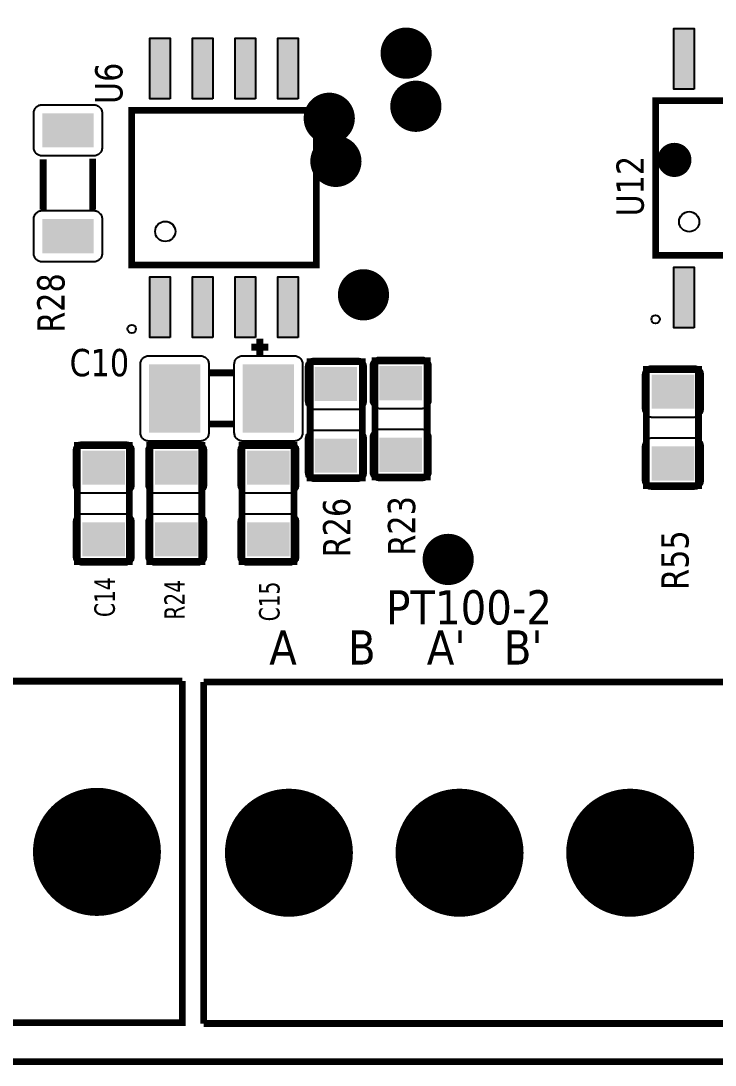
# Model space of a CAD drawing. Header units: millimetres. Extents: x 124 to 302, y 105 to 223.
# Drawn here: x 148.136 to 148.949, y 110.71 to 111.933 of the extents above; entities that cross this region are included whole.
import ezdxf

# ---------------------------------------------------------------- set-up
doc = ezdxf.new("R2010")
doc.units = ezdxf.units.MM
doc.styles.get("Standard").update_dxf_attribs({"font": 'tahoma.ttf'})

# ---------------------------------------------------------------- blocks, each defined once
blk = doc.blocks.new('RPAD')
blk.add_trace([(-0.5, -0.5), (-0.5, 0.5), (0.5, -0.5), (0.5, 0.5)])
blk = doc.blocks.new('EPAD')
at = {"const_width": 0.5}
blk.add_lwpolyline([(-0.25, 0, 1), (0.25, 0, 1)], format="xyb", close=True, dxfattribs=at)

msp = doc.modelspace()

# ---------------------------------------------------------------- linework, layer by layer
for points, const_width in [([(146.9987, 110.7144), (153.4097, 110.7144), (153.4097, 115.5867), (146.9987, 115.5867), (146.9987, 110.7144)], 0.008), ([(146.9987, 110.7144), (153.4097, 110.7144), (153.4097, 115.5867), (146.9987, 115.5867), (146.9987, 110.7144)], 0.008), ([(146.9987, 110.7144), (153.4097, 110.7144), (153.4097, 115.5867), (146.9987, 115.5867), (146.9987, 110.7144)], 0.008), ([(149.0961, 111.6587), (149.0961, 111.8398), (148.8796, 111.8398), (148.8796, 111.6587), (149.0961, 111.6587)], 0.00787), ([(149.0961, 111.6587), (149.0961, 111.8398), (148.8796, 111.8398), (148.8796, 111.6587), (149.0961, 111.6587)], 0.00787), ([(149.0961, 111.6587), (149.0961, 111.8398), (148.8796, 111.8398), (148.8796, 111.6587), (149.0961, 111.6587)], 0.00787), ([(148.4821, 111.6473), (148.4821, 111.8284), (148.2656, 111.8284), (148.2656, 111.6473), (148.4821, 111.6473)], 0.00787), ([(148.4821, 111.6473), (148.4821, 111.8284), (148.2656, 111.8284), (148.2656, 111.6473), (148.4821, 111.6473)], 0.00787), ([(148.4821, 111.6473), (148.4821, 111.8284), (148.2656, 111.8284), (148.2656, 111.6473), (148.4821, 111.6473)], 0.00787), ([(148.1618, 111.7711), (148.1618, 111.7121)], 0.008), ([(148.1618, 111.7711), (148.1618, 111.7121)], 0.008), ([(148.1618, 111.7711), (148.1618, 111.7121)], 0.008), ([(148.2198, 111.7721), (148.2198, 111.7121)], 0.008), ([(148.2198, 111.7721), (148.2198, 111.7121)], 0.008), ([(148.2198, 111.7721), (148.2198, 111.7121)], 0.008), ([(148.4058, 111.5511), (148.4258, 111.5511)], 0.008), ([(148.4058, 111.5511), (148.4258, 111.5511)], 0.008), ([(148.4058, 111.5511), (148.4258, 111.5511)], 0.008), ([(148.4158, 111.5611), (148.4158, 111.5411)], 0.008), ([(148.4158, 111.5611), (148.4158, 111.5411)], 0.008), ([(148.4158, 111.5611), (148.4158, 111.5411)], 0.008), ([(148.4748, 111.3981), (148.5358, 111.3981), (148.5358, 111.5341), (148.4748, 111.5341), (148.4748, 111.3981)], 0.008), ([(148.4748, 111.3981), (148.5358, 111.3981), (148.5358, 111.5341), (148.4748, 111.5341), (148.4748, 111.3981)], 0.008), ([(148.4748, 111.3981), (148.5358, 111.3981), (148.5358, 111.5341), (148.4748, 111.5341), (148.4748, 111.3981)], 0.008), ([(148.5508, 111.3991), (148.6118, 111.3991), (148.6118, 111.5351), (148.5508, 111.5351), (148.5508, 111.3991)], 0.008), ([(148.5508, 111.3991), (148.6118, 111.3991), (148.6118, 111.5351), (148.5508, 111.5351), (148.5508, 111.3991)], 0.008), ([(148.5508, 111.3991), (148.6118, 111.3991), (148.6118, 111.5351), (148.5508, 111.5351), (148.5508, 111.3991)], 0.008), ([(148.3558, 111.5211), (148.3858, 111.5211)], 0.008), ([(148.3558, 111.5211), (148.3858, 111.5211)], 0.008), ([(148.3558, 111.5211), (148.3858, 111.5211)], 0.008), ([(148.8688, 111.389), (148.9298, 111.389), (148.9298, 111.525), (148.8688, 111.525), (148.8688, 111.389)], 0.008), ([(148.8688, 111.389), (148.9298, 111.389), (148.9298, 111.525), (148.8688, 111.525), (148.8688, 111.389)], 0.008), ([(148.8688, 111.389), (148.9298, 111.389), (148.9298, 111.525), (148.8688, 111.525), (148.8688, 111.389)], 0.008), ([(148.3558, 111.4611), (148.3858, 111.4611)], 0.008), ([(148.3558, 111.4611), (148.3858, 111.4611)], 0.008), ([(148.3558, 111.4611), (148.3858, 111.4611)], 0.008), ([(148.2018, 111.3001), (148.2628, 111.3001), (148.2628, 111.4361), (148.2018, 111.4361), (148.2018, 111.3001)], 0.008), ([(148.2018, 111.3001), (148.2628, 111.3001), (148.2628, 111.4361), (148.2018, 111.4361), (148.2018, 111.3001)], 0.008), ([(148.2018, 111.3001), (148.2628, 111.3001), (148.2628, 111.4361), (148.2018, 111.4361), (148.2018, 111.3001)], 0.008), ([(148.2868, 111.3001), (148.3478, 111.3001), (148.3478, 111.4361), (148.2868, 111.4361), (148.2868, 111.3001)], 0.008), ([(148.2868, 111.3001), (148.3478, 111.3001), (148.3478, 111.4361), (148.2868, 111.4361), (148.2868, 111.3001)], 0.008), ([(148.2868, 111.3001), (148.3478, 111.3001), (148.3478, 111.4361), (148.2868, 111.4361), (148.2868, 111.3001)], 0.008), ([(148.3948, 111.3001), (148.4558, 111.3001), (148.4558, 111.4361), (148.3948, 111.4361), (148.3948, 111.3001)], 0.008), ([(148.3948, 111.3001), (148.4558, 111.3001), (148.4558, 111.4361), (148.3948, 111.4361), (148.3948, 111.3001)], 0.008), ([(148.3948, 111.3001), (148.4558, 111.3001), (148.4558, 111.4361), (148.3948, 111.4361), (148.3948, 111.3001)], 0.008), ([(148.3248, 111.1601), (148.3248, 110.7601), (147.5248, 110.7601)], 0.008), ([(147.5248, 111.1601), (148.3248, 111.1601)], 0.008), ([(148.3248, 111.1601), (148.3248, 110.7601), (147.5248, 110.7601)], 0.008), ([(147.5248, 111.1601), (148.3248, 111.1601)], 0.008), ([(148.3248, 111.1601), (148.3248, 110.7601), (147.5248, 110.7601)], 0.008), ([(147.5248, 111.1601), (148.3248, 111.1601)], 0.008), ([(148.3498, 111.1591), (148.3498, 110.7591)], 0.008), ([(149.1498, 111.1591), (149.1498, 110.7591), (148.3498, 110.7591)], 0.008), ([(148.3498, 111.1591), (149.1498, 111.1591)], 0.008), ([(148.3498, 111.1591), (148.3498, 110.7591)], 0.008), ([(149.1498, 111.1591), (149.1498, 110.7591), (148.3498, 110.7591)], 0.008), ([(148.3498, 111.1591), (149.1498, 111.1591)], 0.008), ([(148.3498, 111.1591), (148.3498, 110.7591)], 0.008), ([(149.1498, 111.1591), (149.1498, 110.7591), (148.3498, 110.7591)], 0.008), ([(148.3498, 111.1591), (149.1498, 111.1591)], 0.008)]:
    msp.add_lwpolyline(points, dxfattribs=dict(const_width=const_width))
for points in [[(148.9248, 111.8535), (148.9008, 111.8535), (148.9008, 111.9245), (148.9248, 111.9245), (148.9248, 111.8535)], [(148.3108, 111.8421), (148.2868, 111.8421), (148.2868, 111.9131), (148.3108, 111.9131), (148.3108, 111.8421)], [(148.3608, 111.8421), (148.3368, 111.8421), (148.3368, 111.9131), (148.3608, 111.9131), (148.3608, 111.8421)], [(148.4108, 111.8421), (148.3868, 111.8421), (148.3868, 111.9131), (148.4108, 111.9131), (148.4108, 111.8421)], [(148.4608, 111.8421), (148.4368, 111.8421), (148.4368, 111.9131), (148.4608, 111.9131), (148.4608, 111.8421)], [(148.2308, 111.8251), (148.2308, 111.7851), (148.2308, 111.7841), (148.2306, 111.7831), (148.2304, 111.7821), (148.2301, 111.7812), (148.2297, 111.7803), (148.2292, 111.7795), (148.2286, 111.7787), (148.2279, 111.778), (148.2272, 111.7774), (148.2265, 111.7768), (148.2256, 111.7763), (148.2248, 111.7759), (148.2238, 111.7756), (148.2229, 111.7753), (148.2219, 111.7752), (148.2208, 111.7751), (148.1608, 111.7751), (148.1598, 111.7752), (148.1588, 111.7753), (148.1578, 111.7756), (148.1569, 111.7759), (148.156, 111.7763), (148.1552, 111.7768), (148.1544, 111.7774), (148.1537, 111.778), (148.1531, 111.7787), (148.1525, 111.7795), (148.152, 111.7803), (148.1516, 111.7812), (148.1513, 111.7821), (148.151, 111.7831), (148.1509, 111.7841), (148.1508, 111.7851), (148.1508, 111.8251), (148.1509, 111.8262), (148.151, 111.8272), (148.1513, 111.8281), (148.1516, 111.8291), (148.152, 111.8299), (148.1525, 111.8308), (148.1531, 111.8315), (148.1537, 111.8322), (148.1544, 111.8329), (148.1552, 111.8334), (148.156, 111.8339), (148.1569, 111.8344), (148.1578, 111.8347), (148.1588, 111.8349), (148.1598, 111.8351), (148.1608, 111.8351), (148.2208, 111.8351), (148.2219, 111.8351), (148.2229, 111.8349), (148.2238, 111.8347), (148.2248, 111.8344), (148.2256, 111.8339), (148.2265, 111.8334), (148.2272, 111.8329), (148.2279, 111.8322), (148.2286, 111.8315), (148.2292, 111.8308), (148.2297, 111.8299), (148.2301, 111.8291), (148.2304, 111.8281), (148.2306, 111.8272), (148.2308, 111.8262), (148.2308, 111.8251)], [(148.2308, 111.7011), (148.2308, 111.6611), (148.2308, 111.6601), (148.2306, 111.6591), (148.2304, 111.6581), (148.2301, 111.6572), (148.2297, 111.6563), (148.2292, 111.6555), (148.2286, 111.6547), (148.2279, 111.654), (148.2272, 111.6534), (148.2265, 111.6528), (148.2256, 111.6523), (148.2248, 111.6519), (148.2238, 111.6516), (148.2229, 111.6513), (148.2219, 111.6512), (148.2208, 111.6511), (148.1608, 111.6511), (148.1598, 111.6512), (148.1588, 111.6513), (148.1578, 111.6516), (148.1569, 111.6519), (148.156, 111.6523), (148.1552, 111.6528), (148.1544, 111.6534), (148.1537, 111.654), (148.1531, 111.6547), (148.1525, 111.6555), (148.152, 111.6563), (148.1516, 111.6572), (148.1513, 111.6581), (148.151, 111.6591), (148.1509, 111.6601), (148.1508, 111.6611), (148.1508, 111.7011), (148.1509, 111.7022), (148.151, 111.7032), (148.1513, 111.7041), (148.1516, 111.7051), (148.152, 111.7059), (148.1525, 111.7068), (148.1531, 111.7075), (148.1537, 111.7082), (148.1544, 111.7089), (148.1552, 111.7094), (148.156, 111.7099), (148.1569, 111.7104), (148.1578, 111.7107), (148.1588, 111.7109), (148.1598, 111.7111), (148.1608, 111.7111), (148.2208, 111.7111), (148.2219, 111.7111), (148.2229, 111.7109), (148.2238, 111.7107), (148.2248, 111.7104), (148.2256, 111.7099), (148.2265, 111.7094), (148.2272, 111.7089), (148.2279, 111.7082), (148.2286, 111.7075), (148.2292, 111.7068), (148.2297, 111.7059), (148.2301, 111.7051), (148.2304, 111.7041), (148.2306, 111.7032), (148.2308, 111.7022), (148.2308, 111.7011)], [(148.9248, 111.574), (148.9008, 111.574), (148.9008, 111.645), (148.9248, 111.645), (148.9248, 111.574)], [(148.3108, 111.5626), (148.2868, 111.5626), (148.2868, 111.6336), (148.3108, 111.6336), (148.3108, 111.5626)], [(148.3608, 111.5626), (148.3368, 111.5626), (148.3368, 111.6336), (148.3608, 111.6336), (148.3608, 111.5626)], [(148.4108, 111.5626), (148.3868, 111.5626), (148.3868, 111.6336), (148.4108, 111.6336), (148.4108, 111.5626)], [(148.4608, 111.5626), (148.4368, 111.5626), (148.4368, 111.6336), (148.4608, 111.6336), (148.4608, 111.5626)], [(148.2858, 111.5411), (148.3458, 111.5411), (148.3469, 111.5411), (148.3479, 111.5409), (148.3488, 111.5407), (148.3498, 111.5404), (148.3506, 111.5399), (148.3515, 111.5394), (148.3522, 111.5389), (148.3529, 111.5382), (148.3536, 111.5375), (148.3542, 111.5368), (148.3547, 111.5359), (148.3551, 111.5351), (148.3554, 111.5341), (148.3556, 111.5332), (148.3558, 111.5322), (148.3558, 111.5311), (148.3558, 111.4511), (148.3558, 111.4501), (148.3556, 111.4491), (148.3554, 111.4481), (148.3551, 111.4472), (148.3547, 111.4463), (148.3542, 111.4455), (148.3536, 111.4447), (148.3529, 111.444), (148.3522, 111.4434), (148.3515, 111.4428), (148.3506, 111.4423), (148.3498, 111.4419), (148.3488, 111.4416), (148.3479, 111.4413), (148.3469, 111.4412), (148.3458, 111.4411), (148.2858, 111.4411), (148.2848, 111.4412), (148.2838, 111.4413), (148.2828, 111.4416), (148.2819, 111.4419), (148.281, 111.4423), (148.2802, 111.4428), (148.2794, 111.4434), (148.2787, 111.444), (148.2781, 111.4447), (148.2775, 111.4455), (148.277, 111.4463), (148.2766, 111.4472), (148.2763, 111.4481), (148.276, 111.4491), (148.2759, 111.4501), (148.2758, 111.4511), (148.2758, 111.5311), (148.2759, 111.5322), (148.276, 111.5332), (148.2763, 111.5341), (148.2766, 111.5351), (148.277, 111.5359), (148.2775, 111.5368), (148.2781, 111.5375), (148.2787, 111.5382), (148.2794, 111.5389), (148.2802, 111.5394), (148.281, 111.5399), (148.2819, 111.5404), (148.2828, 111.5407), (148.2838, 111.5409), (148.2848, 111.5411), (148.2858, 111.5411)], [(148.3958, 111.5411), (148.4558, 111.5411), (148.4569, 111.5411), (148.4579, 111.5409), (148.4588, 111.5407), (148.4598, 111.5404), (148.4606, 111.5399), (148.4615, 111.5394), (148.4622, 111.5389), (148.4629, 111.5382), (148.4636, 111.5375), (148.4642, 111.5368), (148.4647, 111.5359), (148.4651, 111.5351), (148.4654, 111.5341), (148.4656, 111.5332), (148.4658, 111.5322), (148.4658, 111.5311), (148.4658, 111.4511), (148.4658, 111.4501), (148.4656, 111.4491), (148.4654, 111.4481), (148.4651, 111.4472), (148.4647, 111.4463), (148.4642, 111.4455), (148.4636, 111.4447), (148.4629, 111.444), (148.4622, 111.4434), (148.4615, 111.4428), (148.4606, 111.4423), (148.4598, 111.4419), (148.4588, 111.4416), (148.4579, 111.4413), (148.4569, 111.4412), (148.4558, 111.4411), (148.3958, 111.4411), (148.3948, 111.4412), (148.3938, 111.4413), (148.3928, 111.4416), (148.3919, 111.4419), (148.391, 111.4423), (148.3902, 111.4428), (148.3894, 111.4434), (148.3887, 111.444), (148.3881, 111.4447), (148.3875, 111.4455), (148.387, 111.4463), (148.3866, 111.4472), (148.3863, 111.4481), (148.386, 111.4491), (148.3859, 111.4501), (148.3858, 111.4511), (148.3858, 111.5311), (148.3859, 111.5322), (148.386, 111.5332), (148.3863, 111.5341), (148.3866, 111.5351), (148.387, 111.5359), (148.3875, 111.5368), (148.3881, 111.5375), (148.3887, 111.5382), (148.3894, 111.5389), (148.3902, 111.5394), (148.391, 111.5399), (148.3919, 111.5404), (148.3928, 111.5407), (148.3938, 111.5409), (148.3948, 111.5411), (148.3958, 111.5411)], [(148.4698, 111.4881), (148.4698, 111.5281), (148.4699, 111.5292), (148.47, 111.5302), (148.4703, 111.5311), (148.4706, 111.5321), (148.471, 111.5329), (148.4715, 111.5338), (148.4721, 111.5345), (148.4727, 111.5352), (148.4734, 111.5359), (148.4742, 111.5364), (148.475, 111.5369), (148.4759, 111.5374), (148.4768, 111.5377), (148.4778, 111.5379), (148.4788, 111.5381), (148.4798, 111.5381), (148.5298, 111.5381), (148.5309, 111.5381), (148.5319, 111.5379), (148.5328, 111.5377), (148.5338, 111.5374), (148.5346, 111.5369), (148.5355, 111.5364), (148.5362, 111.5359), (148.5369, 111.5352), (148.5376, 111.5345), (148.5382, 111.5338), (148.5387, 111.5329), (148.5391, 111.5321), (148.5394, 111.5311), (148.5396, 111.5302), (148.5398, 111.5292), (148.5398, 111.5281), (148.5398, 111.4881), (148.5398, 111.4871), (148.5396, 111.4861), (148.5394, 111.4851), (148.5391, 111.4842), (148.5387, 111.4833), (148.5382, 111.4825), (148.5376, 111.4817), (148.5369, 111.481), (148.5362, 111.4804), (148.5355, 111.4798), (148.5346, 111.4793), (148.5338, 111.4789), (148.5328, 111.4786), (148.5319, 111.4783), (148.5309, 111.4782), (148.5298, 111.4781), (148.4798, 111.4781), (148.4788, 111.4782), (148.4778, 111.4783), (148.4768, 111.4786), (148.4759, 111.4789), (148.475, 111.4793), (148.4742, 111.4798), (148.4734, 111.4804), (148.4727, 111.481), (148.4721, 111.4817), (148.4715, 111.4825), (148.471, 111.4833), (148.4706, 111.4842), (148.4703, 111.4851), (148.47, 111.4861), (148.4699, 111.4871), (148.4698, 111.4881)], [(148.5458, 111.4891), (148.5458, 111.5291), (148.5459, 111.5302), (148.546, 111.5312), (148.5463, 111.5321), (148.5466, 111.5331), (148.547, 111.5339), (148.5475, 111.5348), (148.5481, 111.5355), (148.5487, 111.5362), (148.5494, 111.5369), (148.5502, 111.5374), (148.551, 111.5379), (148.5519, 111.5384), (148.5528, 111.5387), (148.5538, 111.5389), (148.5548, 111.5391), (148.5558, 111.5391), (148.6058, 111.5391), (148.6069, 111.5391), (148.6079, 111.5389), (148.6088, 111.5387), (148.6098, 111.5384), (148.6106, 111.5379), (148.6115, 111.5374), (148.6122, 111.5369), (148.6129, 111.5362), (148.6136, 111.5355), (148.6142, 111.5348), (148.6147, 111.5339), (148.6151, 111.5331), (148.6154, 111.5321), (148.6156, 111.5312), (148.6158, 111.5302), (148.6158, 111.5291), (148.6158, 111.4891), (148.6158, 111.4881), (148.6156, 111.4871), (148.6154, 111.4861), (148.6151, 111.4852), (148.6147, 111.4843), (148.6142, 111.4835), (148.6136, 111.4827), (148.6129, 111.482), (148.6122, 111.4814), (148.6115, 111.4808), (148.6106, 111.4803), (148.6098, 111.4799), (148.6088, 111.4796), (148.6079, 111.4793), (148.6069, 111.4792), (148.6058, 111.4791), (148.5558, 111.4791), (148.5548, 111.4792), (148.5538, 111.4793), (148.5528, 111.4796), (148.5519, 111.4799), (148.551, 111.4803), (148.5502, 111.4808), (148.5494, 111.4814), (148.5487, 111.482), (148.5481, 111.4827), (148.5475, 111.4835), (148.547, 111.4843), (148.5466, 111.4852), (148.5463, 111.4861), (148.546, 111.4871), (148.5459, 111.4881), (148.5458, 111.4891)], [(148.9348, 111.519), (148.9348, 111.479), (148.9348, 111.478), (148.9346, 111.477), (148.9344, 111.476), (148.9341, 111.4751), (148.9337, 111.4742), (148.9332, 111.4734), (148.9326, 111.4726), (148.9319, 111.4719), (148.9312, 111.4713), (148.9305, 111.4707), (148.9296, 111.4702), (148.9288, 111.4698), (148.9278, 111.4694), (148.9269, 111.4692), (148.9259, 111.4691), (148.9248, 111.469), (148.8748, 111.469), (148.8738, 111.4691), (148.8728, 111.4692), (148.8718, 111.4694), (148.8709, 111.4698), (148.87, 111.4702), (148.8692, 111.4707), (148.8684, 111.4713), (148.8677, 111.4719), (148.8671, 111.4726), (148.8665, 111.4734), (148.866, 111.4742), (148.8656, 111.4751), (148.8653, 111.476), (148.865, 111.477), (148.8649, 111.478), (148.8648, 111.479), (148.8648, 111.519), (148.8649, 111.52), (148.865, 111.521), (148.8653, 111.522), (148.8656, 111.5229), (148.866, 111.5238), (148.8665, 111.5246), (148.8671, 111.5254), (148.8677, 111.5261), (148.8684, 111.5267), (148.8692, 111.5273), (148.87, 111.5278), (148.8709, 111.5282), (148.8718, 111.5286), (148.8728, 111.5288), (148.8738, 111.5289), (148.8748, 111.529), (148.9248, 111.529), (148.9259, 111.5289), (148.9269, 111.5288), (148.9278, 111.5286), (148.9288, 111.5282), (148.9296, 111.5278), (148.9305, 111.5273), (148.9312, 111.5267), (148.9319, 111.5261), (148.9326, 111.5254), (148.9332, 111.5246), (148.9337, 111.5238), (148.9341, 111.5229), (148.9344, 111.522), (148.9346, 111.521), (148.9348, 111.52), (148.9348, 111.519)], [(148.4698, 111.4041), (148.4698, 111.4441), (148.4699, 111.4452), (148.47, 111.4462), (148.4703, 111.4471), (148.4706, 111.4481), (148.471, 111.4489), (148.4715, 111.4498), (148.4721, 111.4505), (148.4727, 111.4512), (148.4734, 111.4519), (148.4742, 111.4524), (148.475, 111.4529), (148.4759, 111.4534), (148.4768, 111.4537), (148.4778, 111.4539), (148.4788, 111.4541), (148.4798, 111.4541), (148.5298, 111.4541), (148.5309, 111.4541), (148.5319, 111.4539), (148.5328, 111.4537), (148.5338, 111.4534), (148.5346, 111.4529), (148.5355, 111.4524), (148.5362, 111.4519), (148.5369, 111.4512), (148.5376, 111.4505), (148.5382, 111.4498), (148.5387, 111.4489), (148.5391, 111.4481), (148.5394, 111.4471), (148.5396, 111.4462), (148.5398, 111.4452), (148.5398, 111.4441), (148.5398, 111.4041), (148.5398, 111.4031), (148.5396, 111.4021), (148.5394, 111.4011), (148.5391, 111.4002), (148.5387, 111.3993), (148.5382, 111.3985), (148.5376, 111.3977), (148.5369, 111.397), (148.5362, 111.3964), (148.5355, 111.3958), (148.5346, 111.3953), (148.5338, 111.3949), (148.5328, 111.3946), (148.5319, 111.3943), (148.5309, 111.3942), (148.5298, 111.3941), (148.4798, 111.3941), (148.4788, 111.3942), (148.4778, 111.3943), (148.4768, 111.3946), (148.4759, 111.3949), (148.475, 111.3953), (148.4742, 111.3958), (148.4734, 111.3964), (148.4727, 111.397), (148.4721, 111.3977), (148.4715, 111.3985), (148.471, 111.3993), (148.4706, 111.4002), (148.4703, 111.4011), (148.47, 111.4021), (148.4699, 111.4031), (148.4698, 111.4041)], [(148.5458, 111.4051), (148.5458, 111.4451), (148.5459, 111.4462), (148.546, 111.4472), (148.5463, 111.4481), (148.5466, 111.4491), (148.547, 111.4499), (148.5475, 111.4508), (148.5481, 111.4515), (148.5487, 111.4522), (148.5494, 111.4529), (148.5502, 111.4534), (148.551, 111.4539), (148.5519, 111.4544), (148.5528, 111.4547), (148.5538, 111.4549), (148.5548, 111.4551), (148.5558, 111.4551), (148.6058, 111.4551), (148.6069, 111.4551), (148.6079, 111.4549), (148.6088, 111.4547), (148.6098, 111.4544), (148.6106, 111.4539), (148.6115, 111.4534), (148.6122, 111.4529), (148.6129, 111.4522), (148.6136, 111.4515), (148.6142, 111.4508), (148.6147, 111.4499), (148.6151, 111.4491), (148.6154, 111.4481), (148.6156, 111.4472), (148.6158, 111.4462), (148.6158, 111.4451), (148.6158, 111.4051), (148.6158, 111.4041), (148.6156, 111.4031), (148.6154, 111.4021), (148.6151, 111.4012), (148.6147, 111.4003), (148.6142, 111.3995), (148.6136, 111.3987), (148.6129, 111.398), (148.6122, 111.3974), (148.6115, 111.3968), (148.6106, 111.3963), (148.6098, 111.3959), (148.6088, 111.3956), (148.6079, 111.3953), (148.6069, 111.3952), (148.6058, 111.3951), (148.5558, 111.3951), (148.5548, 111.3952), (148.5538, 111.3953), (148.5528, 111.3956), (148.5519, 111.3959), (148.551, 111.3963), (148.5502, 111.3968), (148.5494, 111.3974), (148.5487, 111.398), (148.5481, 111.3987), (148.5475, 111.3995), (148.547, 111.4003), (148.5466, 111.4012), (148.5463, 111.4021), (148.546, 111.4031), (148.5459, 111.4041), (148.5458, 111.4051)], [(148.9348, 111.435), (148.9348, 111.395), (148.9348, 111.394), (148.9346, 111.393), (148.9344, 111.392), (148.9341, 111.3911), (148.9337, 111.3902), (148.9332, 111.3894), (148.9326, 111.3886), (148.9319, 111.3879), (148.9312, 111.3873), (148.9305, 111.3867), (148.9296, 111.3862), (148.9288, 111.3858), (148.9278, 111.3854), (148.9269, 111.3852), (148.9259, 111.3851), (148.9248, 111.385), (148.8748, 111.385), (148.8738, 111.3851), (148.8728, 111.3852), (148.8718, 111.3854), (148.8709, 111.3858), (148.87, 111.3862), (148.8692, 111.3867), (148.8684, 111.3873), (148.8677, 111.3879), (148.8671, 111.3886), (148.8665, 111.3894), (148.866, 111.3902), (148.8656, 111.3911), (148.8653, 111.392), (148.865, 111.393), (148.8649, 111.394), (148.8648, 111.395), (148.8648, 111.435), (148.8649, 111.436), (148.865, 111.437), (148.8653, 111.438), (148.8656, 111.4389), (148.866, 111.4398), (148.8665, 111.4406), (148.8671, 111.4414), (148.8677, 111.4421), (148.8684, 111.4427), (148.8692, 111.4433), (148.87, 111.4438), (148.8709, 111.4442), (148.8718, 111.4446), (148.8728, 111.4448), (148.8738, 111.4449), (148.8748, 111.445), (148.9248, 111.445), (148.9259, 111.4449), (148.9269, 111.4448), (148.9278, 111.4446), (148.9288, 111.4442), (148.9296, 111.4438), (148.9305, 111.4433), (148.9312, 111.4427), (148.9319, 111.4421), (148.9326, 111.4414), (148.9332, 111.4406), (148.9337, 111.4398), (148.9341, 111.4389), (148.9344, 111.438), (148.9346, 111.437), (148.9348, 111.436), (148.9348, 111.435)], [(148.2678, 111.4301), (148.2678, 111.3901), (148.2678, 111.3891), (148.2676, 111.3881), (148.2674, 111.3871), (148.2671, 111.3862), (148.2667, 111.3853), (148.2662, 111.3845), (148.2656, 111.3837), (148.2649, 111.383), (148.2642, 111.3824), (148.2635, 111.3818), (148.2626, 111.3813), (148.2618, 111.3809), (148.2608, 111.3806), (148.2599, 111.3803), (148.2589, 111.3802), (148.2578, 111.3801), (148.2078, 111.3801), (148.2068, 111.3802), (148.2058, 111.3803), (148.2048, 111.3806), (148.2039, 111.3809), (148.203, 111.3813), (148.2022, 111.3818), (148.2014, 111.3824), (148.2007, 111.383), (148.2001, 111.3837), (148.1995, 111.3845), (148.199, 111.3853), (148.1986, 111.3862), (148.1983, 111.3871), (148.198, 111.3881), (148.1979, 111.3891), (148.1978, 111.3901), (148.1978, 111.4301), (148.1979, 111.4312), (148.198, 111.4322), (148.1983, 111.4331), (148.1986, 111.4341), (148.199, 111.4349), (148.1995, 111.4358), (148.2001, 111.4365), (148.2007, 111.4372), (148.2014, 111.4379), (148.2022, 111.4384), (148.203, 111.4389), (148.2039, 111.4394), (148.2048, 111.4397), (148.2058, 111.4399), (148.2068, 111.4401), (148.2078, 111.4401), (148.2578, 111.4401), (148.2589, 111.4401), (148.2599, 111.4399), (148.2608, 111.4397), (148.2618, 111.4394), (148.2626, 111.4389), (148.2635, 111.4384), (148.2642, 111.4379), (148.2649, 111.4372), (148.2656, 111.4365), (148.2662, 111.4358), (148.2667, 111.4349), (148.2671, 111.4341), (148.2674, 111.4331), (148.2676, 111.4322), (148.2678, 111.4312), (148.2678, 111.4301)], [(148.3528, 111.4301), (148.3528, 111.3901), (148.3528, 111.3891), (148.3526, 111.3881), (148.3524, 111.3871), (148.3521, 111.3862), (148.3517, 111.3853), (148.3512, 111.3845), (148.3506, 111.3837), (148.3499, 111.383), (148.3492, 111.3824), (148.3485, 111.3818), (148.3476, 111.3813), (148.3468, 111.3809), (148.3458, 111.3806), (148.3449, 111.3803), (148.3439, 111.3802), (148.3428, 111.3801), (148.2928, 111.3801), (148.2918, 111.3802), (148.2908, 111.3803), (148.2898, 111.3806), (148.2889, 111.3809), (148.288, 111.3813), (148.2872, 111.3818), (148.2864, 111.3824), (148.2857, 111.383), (148.2851, 111.3837), (148.2845, 111.3845), (148.284, 111.3853), (148.2836, 111.3862), (148.2833, 111.3871), (148.283, 111.3881), (148.2829, 111.3891), (148.2828, 111.3901), (148.2828, 111.4301), (148.2829, 111.4312), (148.283, 111.4322), (148.2833, 111.4331), (148.2836, 111.4341), (148.284, 111.4349), (148.2845, 111.4358), (148.2851, 111.4365), (148.2857, 111.4372), (148.2864, 111.4379), (148.2872, 111.4384), (148.288, 111.4389), (148.2889, 111.4394), (148.2898, 111.4397), (148.2908, 111.4399), (148.2918, 111.4401), (148.2928, 111.4401), (148.3428, 111.4401), (148.3439, 111.4401), (148.3449, 111.4399), (148.3458, 111.4397), (148.3468, 111.4394), (148.3476, 111.4389), (148.3485, 111.4384), (148.3492, 111.4379), (148.3499, 111.4372), (148.3506, 111.4365), (148.3512, 111.4358), (148.3517, 111.4349), (148.3521, 111.4341), (148.3524, 111.4331), (148.3526, 111.4322), (148.3528, 111.4312), (148.3528, 111.4301)], [(148.4608, 111.4301), (148.4608, 111.3901), (148.4608, 111.3891), (148.4606, 111.3881), (148.4604, 111.3871), (148.4601, 111.3862), (148.4597, 111.3853), (148.4592, 111.3845), (148.4586, 111.3837), (148.4579, 111.383), (148.4572, 111.3824), (148.4565, 111.3818), (148.4556, 111.3813), (148.4548, 111.3809), (148.4538, 111.3806), (148.4529, 111.3803), (148.4519, 111.3802), (148.4508, 111.3801), (148.4008, 111.3801), (148.3998, 111.3802), (148.3988, 111.3803), (148.3978, 111.3806), (148.3969, 111.3809), (148.396, 111.3813), (148.3952, 111.3818), (148.3944, 111.3824), (148.3937, 111.383), (148.3931, 111.3837), (148.3925, 111.3845), (148.392, 111.3853), (148.3916, 111.3862), (148.3913, 111.3871), (148.391, 111.3881), (148.3909, 111.3891), (148.3908, 111.3901), (148.3908, 111.4301), (148.3909, 111.4312), (148.391, 111.4322), (148.3913, 111.4331), (148.3916, 111.4341), (148.392, 111.4349), (148.3925, 111.4358), (148.3931, 111.4365), (148.3937, 111.4372), (148.3944, 111.4379), (148.3952, 111.4384), (148.396, 111.4389), (148.3969, 111.4394), (148.3978, 111.4397), (148.3988, 111.4399), (148.3998, 111.4401), (148.4008, 111.4401), (148.4508, 111.4401), (148.4519, 111.4401), (148.4529, 111.4399), (148.4538, 111.4397), (148.4548, 111.4394), (148.4556, 111.4389), (148.4565, 111.4384), (148.4572, 111.4379), (148.4579, 111.4372), (148.4586, 111.4365), (148.4592, 111.4358), (148.4597, 111.4349), (148.4601, 111.4341), (148.4604, 111.4331), (148.4606, 111.4322), (148.4608, 111.4312), (148.4608, 111.4301)], [(148.2678, 111.3461), (148.2678, 111.3061), (148.2678, 111.3051), (148.2676, 111.3041), (148.2674, 111.3031), (148.2671, 111.3022), (148.2667, 111.3013), (148.2662, 111.3005), (148.2656, 111.2997), (148.2649, 111.299), (148.2642, 111.2984), (148.2635, 111.2978), (148.2626, 111.2973), (148.2618, 111.2969), (148.2608, 111.2966), (148.2599, 111.2963), (148.2589, 111.2962), (148.2578, 111.2961), (148.2078, 111.2961), (148.2068, 111.2962), (148.2058, 111.2963), (148.2048, 111.2966), (148.2039, 111.2969), (148.203, 111.2973), (148.2022, 111.2978), (148.2014, 111.2984), (148.2007, 111.299), (148.2001, 111.2997), (148.1995, 111.3005), (148.199, 111.3013), (148.1986, 111.3022), (148.1983, 111.3031), (148.198, 111.3041), (148.1979, 111.3051), (148.1978, 111.3061), (148.1978, 111.3461), (148.1979, 111.3472), (148.198, 111.3482), (148.1983, 111.3491), (148.1986, 111.3501), (148.199, 111.3509), (148.1995, 111.3518), (148.2001, 111.3525), (148.2007, 111.3532), (148.2014, 111.3539), (148.2022, 111.3544), (148.203, 111.3549), (148.2039, 111.3554), (148.2048, 111.3557), (148.2058, 111.3559), (148.2068, 111.3561), (148.2078, 111.3561), (148.2578, 111.3561), (148.2589, 111.3561), (148.2599, 111.3559), (148.2608, 111.3557), (148.2618, 111.3554), (148.2626, 111.3549), (148.2635, 111.3544), (148.2642, 111.3539), (148.2649, 111.3532), (148.2656, 111.3525), (148.2662, 111.3518), (148.2667, 111.3509), (148.2671, 111.3501), (148.2674, 111.3491), (148.2676, 111.3482), (148.2678, 111.3472), (148.2678, 111.3461)], [(148.3528, 111.3461), (148.3528, 111.3061), (148.3528, 111.3051), (148.3526, 111.3041), (148.3524, 111.3031), (148.3521, 111.3022), (148.3517, 111.3013), (148.3512, 111.3005), (148.3506, 111.2997), (148.3499, 111.299), (148.3492, 111.2984), (148.3485, 111.2978), (148.3476, 111.2973), (148.3468, 111.2969), (148.3458, 111.2966), (148.3449, 111.2963), (148.3439, 111.2962), (148.3428, 111.2961), (148.2928, 111.2961), (148.2918, 111.2962), (148.2908, 111.2963), (148.2898, 111.2966), (148.2889, 111.2969), (148.288, 111.2973), (148.2872, 111.2978), (148.2864, 111.2984), (148.2857, 111.299), (148.2851, 111.2997), (148.2845, 111.3005), (148.284, 111.3013), (148.2836, 111.3022), (148.2833, 111.3031), (148.283, 111.3041), (148.2829, 111.3051), (148.2828, 111.3061), (148.2828, 111.3461), (148.2829, 111.3472), (148.283, 111.3482), (148.2833, 111.3491), (148.2836, 111.3501), (148.284, 111.3509), (148.2845, 111.3518), (148.2851, 111.3525), (148.2857, 111.3532), (148.2864, 111.3539), (148.2872, 111.3544), (148.288, 111.3549), (148.2889, 111.3554), (148.2898, 111.3557), (148.2908, 111.3559), (148.2918, 111.3561), (148.2928, 111.3561), (148.3428, 111.3561), (148.3439, 111.3561), (148.3449, 111.3559), (148.3458, 111.3557), (148.3468, 111.3554), (148.3476, 111.3549), (148.3485, 111.3544), (148.3492, 111.3539), (148.3499, 111.3532), (148.3506, 111.3525), (148.3512, 111.3518), (148.3517, 111.3509), (148.3521, 111.3501), (148.3524, 111.3491), (148.3526, 111.3482), (148.3528, 111.3472), (148.3528, 111.3461)], [(148.4608, 111.3461), (148.4608, 111.3061), (148.4608, 111.3051), (148.4606, 111.3041), (148.4604, 111.3031), (148.4601, 111.3022), (148.4597, 111.3013), (148.4592, 111.3005), (148.4586, 111.2997), (148.4579, 111.299), (148.4572, 111.2984), (148.4565, 111.2978), (148.4556, 111.2973), (148.4548, 111.2969), (148.4538, 111.2966), (148.4529, 111.2963), (148.4519, 111.2962), (148.4508, 111.2961), (148.4008, 111.2961), (148.3998, 111.2962), (148.3988, 111.2963), (148.3978, 111.2966), (148.3969, 111.2969), (148.396, 111.2973), (148.3952, 111.2978), (148.3944, 111.2984), (148.3937, 111.299), (148.3931, 111.2997), (148.3925, 111.3005), (148.392, 111.3013), (148.3916, 111.3022), (148.3913, 111.3031), (148.391, 111.3041), (148.3909, 111.3051), (148.3908, 111.3061), (148.3908, 111.3461), (148.3909, 111.3472), (148.391, 111.3482), (148.3913, 111.3491), (148.3916, 111.3501), (148.392, 111.3509), (148.3925, 111.3518), (148.3931, 111.3525), (148.3937, 111.3532), (148.3944, 111.3539), (148.3952, 111.3544), (148.396, 111.3549), (148.3969, 111.3554), (148.3978, 111.3557), (148.3988, 111.3559), (148.3998, 111.3561), (148.4008, 111.3561), (148.4508, 111.3561), (148.4519, 111.3561), (148.4529, 111.3559), (148.4538, 111.3557), (148.4548, 111.3554), (148.4556, 111.3549), (148.4565, 111.3544), (148.4572, 111.3539), (148.4579, 111.3532), (148.4586, 111.3525), (148.4592, 111.3518), (148.4597, 111.3509), (148.4601, 111.3501), (148.4604, 111.3491), (148.4606, 111.3482), (148.4608, 111.3472), (148.4608, 111.3461)]]:
    msp.add_lwpolyline(points, close=True)
for centre, radius in [((148.9189, 111.6981), 0.0118), ((148.9189, 111.6981), 0.0118), ((148.9189, 111.6981), 0.0118), ((148.3049, 111.6867), 0.0118), ((148.3049, 111.6867), 0.0118), ((148.3049, 111.6867), 0.0118), ((148.8796, 111.5839), 0.00492), ((148.8796, 111.5839), 0.00492), ((148.8796, 111.5839), 0.00492), ((148.2656, 111.5725), 0.00492), ((148.2656, 111.5725), 0.00492), ((148.2656, 111.5725), 0.00492)]:
    msp.add_circle(centre, radius)

# ---------------------------------------------------------------- block references
for name, p, xscale, yscale in [('EPAD', (148.5872, 111.8955), 0.06, 0.06), ('EPAD', (148.5986, 111.8333), 0.06, 0.06), ('EPAD', (148.4971, 111.8192), 0.06, 0.06), ('EPAD', (148.5049, 111.7688), 0.06, 0.06), ('EPAD', (148.9016, 111.7705), 0.04, 0.04), ('EPAD', (148.5372, 111.6125), 0.06, 0.06), ('RPAD', (148.3158, 111.4911), 0.06, 0.08), ('RPAD', (148.4258, 111.4911), 0.06, 0.08), ('EPAD', (148.6365, 111.3026), 0.06, 0.06), ('EPAD', (148.2248, 110.9601), 0.15, 0.15), ('EPAD', (148.4498, 110.9591), 0.15, 0.15), ('EPAD', (148.6498, 110.9591), 0.15, 0.15), ('EPAD', (148.8498, 110.9591), 0.15, 0.15)]:
    msp.add_blockref(name, p, dxfattribs=dict(xscale=xscale, yscale=yscale))
for p, xscale, yscale, rotation in [((148.9128, 111.889), 0.024, 0.071, 180), ((148.2988, 111.8777), 0.024, 0.071, 180), ((148.3488, 111.8777), 0.024, 0.071, 180), ((148.3988, 111.8777), 0.024, 0.071, 180), ((148.4488, 111.8777), 0.024, 0.071, 180), ((148.1908, 111.8051), 0.04, 0.06, 270), ((148.1908, 111.6811), 0.04, 0.06, 270), ((148.9128, 111.6095), 0.024, 0.071, 180), ((148.2988, 111.5981), 0.024, 0.071, 180), ((148.3488, 111.5981), 0.024, 0.071, 180), ((148.3988, 111.5981), 0.024, 0.071, 180), ((148.4488, 111.5981), 0.024, 0.071, 180), ((148.5048, 111.5081), 0.04, 0.05, 90), ((148.5808, 111.5091), 0.04, 0.05, 90), ((148.8998, 111.499), 0.04, 0.05, 270), ((148.5808, 111.4251), 0.04, 0.05, 90), ((148.5048, 111.4241), 0.04, 0.05, 90), ((148.8998, 111.415), 0.04, 0.05, 270), ((148.2328, 111.4101), 0.04, 0.05, 270), ((148.3178, 111.4101), 0.04, 0.05, 270), ((148.4258, 111.4101), 0.04, 0.05, 270), ((148.2328, 111.3261), 0.04, 0.05, 270), ((148.3178, 111.3261), 0.04, 0.05, 270), ((148.4258, 111.3261), 0.04, 0.05, 270)]:
    msp.add_blockref('RPAD', p, dxfattribs=dict(xscale=xscale, yscale=yscale, rotation=rotation))

# ---------------------------------------------------------------- texts
for s, height, width, p in [('U6', 0.032, 0.9375, (148.2547, 111.8359)), ('U6', 0.032, 0.9375, (148.2547, 111.8359)), ('U6', 0.032, 0.9375, (148.2547, 111.8359)), ('U12', 0.032, 0.9375, (148.8657, 111.7043)), ('U12', 0.032, 0.9375, (148.8657, 111.7043)), ('U12', 0.032, 0.9375, (148.8657, 111.7043)), ('R28', 0.032, 0.9375, (148.1868, 111.5681)), ('R28', 0.032, 0.9375, (148.1868, 111.5681)), ('R28', 0.032, 0.9375, (148.1868, 111.5681)), ('R26', 0.032, 0.9375, (148.5218, 111.3051)), ('R26', 0.032, 0.9375, (148.5218, 111.3051)), ('R26', 0.032, 0.9375, (148.5218, 111.3051)), ('R23', 0.032, 0.9375, (148.5978, 111.3071)), ('R23', 0.032, 0.9375, (148.5978, 111.3071)), ('R23', 0.032, 0.9375, (148.5978, 111.3071)), ('R55', 0.032, 0.9375, (148.9183, 111.267)), ('R55', 0.032, 0.9375, (148.9183, 111.267)), ('R55', 0.032, 0.9375, (148.9183, 111.267)), ('C14', 0.024, 0.833333, (148.2458, 111.2351)), ('C14', 0.024, 0.833333, (148.2458, 111.2351)), ('C14', 0.024, 0.833333, (148.2458, 111.2351)), ('R24', 0.024, 0.833333, (148.3278, 111.2321)), ('R24', 0.024, 0.833333, (148.3278, 111.2321)), ('R24', 0.024, 0.833333, (148.3278, 111.2321)), ('C15', 0.024, 0.833333, (148.4388, 111.2301)), ('C15', 0.024, 0.833333, (148.4388, 111.2301)), ('C15', 0.024, 0.833333, (148.4388, 111.2301))]:
    msp.add_text(s, height=height, rotation=90, dxfattribs=dict(width=width)).set_placement(p)
at = {"width": 0.9375}
msp.add_text('C10', height=0.032, dxfattribs=at).set_placement((148.1928, 111.5171))
msp.add_text('C10', height=0.032, dxfattribs=at).set_placement((148.1928, 111.5171))
msp.add_text('C10', height=0.032, dxfattribs=at).set_placement((148.1928, 111.5171))
for s, p in [('PT100-2', (148.5638, 111.2265)), ('PT100-2', (148.5638, 111.2265)), ('PT100-2', (148.5638, 111.2265)), ("A    B    A'   B'", (148.4268, 111.1795)), ("A    B    A'   B'", (148.4268, 111.1795)), ("A    B    A'   B'", (148.4268, 111.1795))]:
    msp.add_text(s, height=0.04).set_placement(p)

doc.saveas('drawing.dxf')
